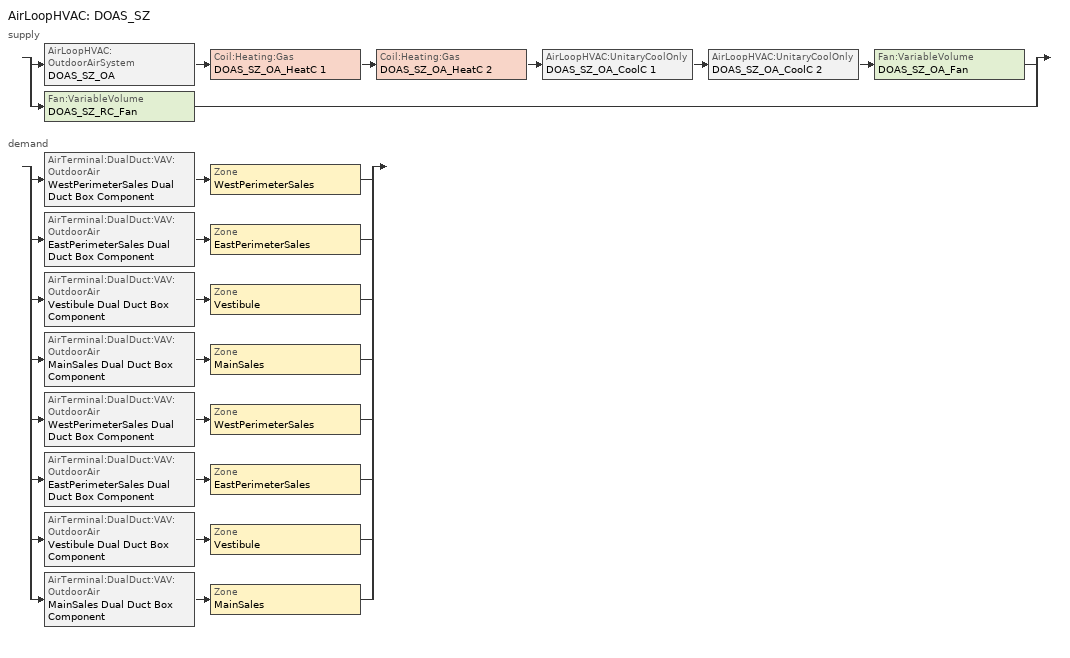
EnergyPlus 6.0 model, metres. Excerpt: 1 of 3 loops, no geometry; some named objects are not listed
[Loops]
AirLoopHVAC 'DOAS_SZ'
 supply: split
  | AirLoopHVAC:OutdoorAirSystem 'DOAS_SZ_OA' > Coil:Heating:Gas 'DOAS_SZ_OA_HeatC 1' > Coil:Heating:Gas 'DOAS_SZ_OA_HeatC 2' > AirLoopHVAC:UnitaryCoolOnly 'DOAS_SZ_OA_CoolC 1' > AirLoopHVAC:UnitaryCoolOnly 'DOAS_SZ_OA_CoolC 2' > Fan:VariableVolume 'DOAS_SZ_OA_Fan'
  | Fan:VariableVolume 'DOAS_SZ_RC_Fan'
 demand: split
  | AirTerminal:DualDuct:VAV:OutdoorAir 'WestPerimeterSales Dual Duct Box Component' > Zone 'WestPerimeterSales'
  | AirTerminal:DualDuct:VAV:OutdoorAir 'EastPerimeterSales Dual Duct Box Component' > Zone 'EastPerimeterSales'
  | AirTerminal:DualDuct:VAV:OutdoorAir 'Vestibule Dual Duct Box Component' > Zone 'Vestibule'
  | AirTerminal:DualDuct:VAV:OutdoorAir 'MainSales Dual Duct Box Component' > Zone 'MainSales'
  | AirTerminal:DualDuct:VAV:OutdoorAir 'WestPerimeterSales Dual Duct Box Component' > Zone 'WestPerimeterSales'
  | AirTerminal:DualDuct:VAV:OutdoorAir 'EastPerimeterSales Dual Duct Box Component' > Zone 'EastPerimeterSales'
  | AirTerminal:DualDuct:VAV:OutdoorAir 'Vestibule Dual Duct Box Component' > Zone 'Vestibule'
  | AirTerminal:DualDuct:VAV:OutdoorAir 'MainSales Dual Duct Box Component' > Zone 'MainSales'
[ComponentCost:LineItem]
Name | Line Item Type | Item | Cost per Each | Quantity | Cost per Unit of Output Capacity
Infiltration:WestPerimeterSales | General | WestPerimeterSales | 1 | 0
People:WestPerimeterSales | General | WestPerimeterSales | 1 | 9.2274
LIGHTING EQUIP:WestPerimeterSales | Lights | WestPerimeterSales |  |  | 1
ElectricEquipment:WestPerimeterSales:PlugMisc | General | WestPerimeterSales | 1 | 0.807
Infiltration:EastPerimeterSales | General | EastPerimeterSales | 1 | 0
People:EastPerimeterSales | General | EastPerimeterSales | 1 | 9.2274
LIGHTING EQUIP:EastPerimeterSales | Lights | EastPerimeterSales |  |  | 1
ElectricEquipment:EastPerimeterSales:PlugMisc | General | EastPerimeterSales | 1 | 0.807
Infiltration:Vestibule | General | Vestibule | 1 | 0
People:Vestibule | General | Vestibule | 1 | 1.8005
LIGHTING EQUIP:Vestibule | Lights | Vestibule |  |  | 1
Infiltration:MainSales | General | MainSales | 1 | 0
People:MainSales | General | MainSales | 1 | 174.1946
LIGHTING EQUIP:MainSales | Lights | MainSales |  |  | 1
ElectricEquipment:MainSales:PlugMisc | General | MainSales | 1 | 15.2353
[Sizing:Zone] Zone Cooling Design Supply Air Temperature {C}=14; Zone Heating Design Supply Air Temperature {C}=40; Zone Cooling Design Supply Air Humidity Ratio {kg-H20/kg-air}=0.0085; Zone Heating Design Supply Air Humidity Ratio {kg-H20/kg-air}=0.008; Outdoor Air Method=Flow/Zone; Outside Air Flow per Person {(m3/s)/person}=0; Outside Air Flow per Zone Floor Area {(m3/s)/m2}=0; Cooling Design Air Flow Method {Flow/Zone | DesignDay | DesignDayWithLimit}=DesignDay; Cooling Minimum Air Flow Fraction=0; Heating Design Air Flow Method {Flow/Zone | DesignDay}=DesignDay; Heating Design Air Flow Rate=0
Name | Outside Air Flow per Zone {m3/s}
WestPerimeterSales; EastPerimeterSales | 0.119796
Vestibule | 0.0233749
MainSales | 2.26152
[ZoneControl:Thermostat] Control Type Schedule=Dual Zone Control Type Sched
Name | Zone | Control 1
WestPerimeterSales Thermostat | WestPerimeterSales | WestPerimeterSales DualSPSched
EastPerimeterSales Thermostat | EastPerimeterSales | EastPerimeterSales DualSPSched
Vestibule Thermostat | Vestibule | Vestibule DualSPSched
MainSales Thermostat | MainSales | MainSales DualSPSched
[ThermostatSetpoint:DualSetpoint] Heating Setpoint Temperature Schedule=HtgSetP_Sch; Cooling Setpoint Temperature Schedule=ClgSetP_Sch
WestPerimeterSales DualSPSched; EastPerimeterSales DualSPSched; Vestibule DualSPSched; MainSales DualSPSched
[Zone equipment]
WestPerimeterSales: WestPerimeterSales Dual Duct Box Component, WestPerimeterSales PTAC
EastPerimeterSales: EastPerimeterSales Dual Duct Box Component, EastPerimeterSales PTAC
Vestibule: Vestibule Dual Duct Box Component, Vestibule PTAC
MainSales: MainSales Dual Duct Box Component, MainSales PTAC
[AirTerminal:DualDuct:VAV:OutdoorAir] Availability Schedule=ALWAYS_ON; Maximum Damper Air Flow Rate {m3/s}=AUTOSIZE
Name | Design Specification Outdoor Air Object
WestPerimeterSales Dual Duct Box Component | WestPerimeterSales Dual Duct Box OA Design Spec
EastPerimeterSales Dual Duct Box Component | EastPerimeterSales Dual Duct Box OA Design Spec
Vestibule Dual Duct Box Component | Vestibule Dual Duct Box OA Design Spec
MainSales Dual Duct Box Component | MainSales Dual Duct Box OA Design Spec
[DesignSpecification:OutdoorAir] Outdoor Air Method=Sum; Outdoor Air Flow per Person {m3/s-person}=0.00354; Outdoor Air Flow per Zone Floor Area {m3/s-m2}=0.00061; Outdoor Air Flow per Zone {m3/s}=0; Outdoor Air Flow Air Changes per Hour {1/hr}=0; Outdoor Air Flow Rate Fraction Schedule=MinOA_Sched
WestPerimeterSales Dual Duct Box OA Design Spec; EastPerimeterSales Dual Duct Box OA Design Spec; Vestibule Dual Duct Box OA Design Spec; MainSales Dual Duct Box OA Design Spec
[ZoneHVAC:PackagedTerminalAirConditioner] Availability Schedule=ALWAYS_ON; Supply Air Flow Rate During Cooling Operation=AUTOSIZE; Supply Air Flow Rate During Heating Operation=AUTOSIZE; Supply Air Flow Rate When No Cooling or Heating is Needed=AUTOSIZE; Outdoor Air Flow Rate During Cooling Operation=0; Outdoor Air Flow Rate During Heating Operation=0; Outdoor Air Flow Rate When No Cooling or Heating is Needed=0; Fan Placement=DrawThrough; Supply Air Fan Operating Mode Schedule=ALWAYS_OFF
Name | Supply Air Fan | Heating Coil | Cooling Coil
WestPerimeterSales PTAC | WestPerimeterSales PTACFan | WestPerimeterSales PTAC Heat Coil | WestPerimeterSales PTAC DX Coil
EastPerimeterSales PTAC | EastPerimeterSales PTACFan | EastPerimeterSales PTAC Heat Coil | EastPerimeterSales PTAC DX Coil
Vestibule PTAC | Vestibule PTACFan | Vestibule PTAC Heat Coil | Vestibule PTAC DX Coil
MainSales PTAC | MainSales PTACFan | MainSales PTAC Heat Coil | MainSales PTAC DX Coil
[Fan:OnOff] Availability Schedule=ALWAYS_ON; Fan Efficiency=0.516; Pressure Rise {Pa}=550; Maximum Flow Rate {m3/s}=AUTOSIZE; Motor Efficiency=0.85; Motor In Airstream Fraction=1
WestPerimeterSales PTACFan; EastPerimeterSales PTACFan; Vestibule PTACFan; MainSales PTACFan
[Coil:Cooling:DX:SingleSpeed] Availability Schedule=ALWAYS_ON; Rated Total Cooling Capacity {W}=AUTOSIZE; Rated Sensible Heat Ratio=AUTOSIZE; Rated COP=4; Rated Air Flow Rate {m3/s}=AUTOSIZE; Rated Evaporator Fan Power Per Volume Flow Rate {W/(m3/s)}=773.3; Nominal Time for Condensate Removal to Begin {s}=1000; Ratio of Initial Moisture Evaporation Rate and Steady State Latent Capacity=1.5; Maximum Cycling Rate {cycles/hr}=3; Latent Capacity Time Constant {s}=45; Condenser Type=AirCooled
Name | Total Cooling Capacity Function of Temperature Curve | Total Cooling Capacity Function of Flow Fraction Curve | Energy Input Ratio Function of Temperature Curve | Energy Input Ratio Function of Flow Fraction Curve | Part Load Fraction Correlation Curve
WestPerimeterSales PTAC DX Coil | WestPerimeterSales PTAC_ClgCapFuncTempCurve | WestPerimeterSales PTAC_ClgCapFuncFlowFracCurve | WestPerimeterSales PTAC_ClgEirFuncTempCurve | WestPerimeterSales PTAC_ClgEirFuncFlowFracCurve | WestPerimeterSales PTAC_ClgPlrCurve
EastPerimeterSales PTAC DX Coil | EastPerimeterSales PTAC_ClgCapFuncTempCurve | EastPerimeterSales PTAC_ClgCapFuncFlowFracCurve | EastPerimeterSales PTAC_ClgEirFuncTempCurve | EastPerimeterSales PTAC_ClgEirFuncFlowFracCurve | EastPerimeterSales PTAC_ClgPlrCurve
Vestibule PTAC DX Coil | Vestibule PTAC_ClgCapFuncTempCurve | Vestibule PTAC_ClgCapFuncFlowFracCurve | Vestibule PTAC_ClgEirFuncTempCurve | Vestibule PTAC_ClgEirFuncFlowFracCurve | Vestibule PTAC_ClgPlrCurve
MainSales PTAC DX Coil | MainSales PTAC_ClgCapFuncTempCurve | MainSales PTAC_ClgCapFuncFlowFracCurve | MainSales PTAC_ClgEirFuncTempCurve | MainSales PTAC_ClgEirFuncFlowFracCurve | MainSales PTAC_ClgPlrCurve
[Coil:Heating:Gas] Availability Schedule=ALWAYS_ON; Gas Burner Efficiency=0.8; Nominal Capacity {W}=AUTOSIZE
WestPerimeterSales PTAC Heat Coil; EastPerimeterSales PTAC Heat Coil; Vestibule PTAC Heat Coil; MainSales PTAC Heat Coil; DOAS_SZ_OA_HeatC 1; DOAS_SZ_OA_HeatC 2
[AirLoopHVAC]
DOAS_SZ: Design Supply Air Flow Rate {m3/s}=AUTOSIZE
[SetpointManager:Scheduled]
DOAS_SZ RC SAT Setpoint: Control Variable {Temperature | Others }=Temperature; Schedule=DOAS_SAT_Sch; Setpoint Node or NodeList=DOAS_SZ Recirc Supply Equipment Outlet Node
[SetpointManager:MixedAir]
Name | Control Variable | Setpoint Node or NodeList | Control Variable {Temperature}
DOAS_SZ_OA_HeatC 1 MixedAir Manager | Temperature | DOAS_SZ_OA_HeatC 1-DOAS_SZ_OA_HeatC 2Node
DOAS_SZ_OA_HeatC 2 MixedAir Manager | Temperature | DOAS_SZ_OA_HeatC 2-DOAS_SZ_OA_CoolC 1Node
DOAS_SZ_OA_CoolC 1 SAT Manager |  | DOAS_SZ_OA_CoolC 1-DOAS_SZ_OA_CoolC 2Node | Temperature
DOAS_SZ_ERVMixed Air Temp Manager | Temperature | DOAS_SZ_OAOutside Air Heat Recovery-DOAS_SZ_OA_Indirect_Evap_CoolerNode
DOAS_SZ_OAMixed Air Temp Manager | Temperature | DOAS_SZ_OA-DOAS_SZ_OA_HeatC 1Node
[Sizing:System]
DOAS_SZ: Type Of Load To Size On=VENTILATIONREQUIREMENT; Design Outdoor Air Flow Rate {m3/s}=AUTOSIZE; Minimum System Air Flow Ratio=1; Preheat Design Temperature {C}=7; Preheat Design Humidity Ratio {kg-H2O/kg-air}=0.008; Precool Design Temperature {C}=12.8; Precool Design Humidity Ratio {kg-H2O/kg-air}=0.008; Central Cooling Design Supply Air Temperature {C}=12.8; Central Heating Design Supply Air Temperature {C}=40; Sizing Option {Coincident | NonCoincident}=NonCoincident; 100% Outdoor Air in Cooling {Yes | No}=Yes; 100% Outdoor Air in Heating {Yes | No}=Yes; Central Cooling Design Supply Air Humidity Ratio {kg-H2O/kg-air}=0.0085; Central Heating Design Supply Air Humidity Ratio {kg-H2O/kg-air}=0.008; Cooling Design Air Flow Method=DesignDay; Cooling Design Air Flow Rate {m3/s}=0; Heating Design Air Flow Method=DesignDay; Heating Design Air Flow Rate {m3/s}=0
[HeatExchanger:AirToAir:SensibleAndLatent]
DOAS_SZ_OAOutside Air Heat Recovery: Availability Schedule=Cold_Season_Sch; Nominal Supply Air Flow Rate {m3/s}=AUTOSIZE; Sensible Effectiveness at 100% Heating Air Flow=0.65; Latent Effectiveness at 100% Heating Air Flow=0; Sensible Effectiveness at 75% Heating Air Flow=0.65; Latent Effectiveness at 75% Heating Air Flow=0; Sensible Effectiveness at 100% Cooling Air Flow=0.65; Latent Effectiveness at 100% Cooling Air Flow=0; Sensible Effectiveness at 75% Cooling Air Flow=0.65; Latent Effectiveness at 75% Cooling Air Flow=0; Nominal Electric Power {W}=0; Supply Outlet Temperature Control {YES | NO}=Yes; Heat Exchanger Type { Plate | Rotary }=Rotary; Frost Control Type { None | ExhaustAirRecirculation | ExhaustOnly | MinimumExhaustTemperature }=ExhaustOnly; Threshold Temperature {C}=-12.2; Initial Defrost Time Fraction {min/min}=0.167; Rate of Defrost Time Fraction Increase {min/min per deg C}=0.024; Economizer Lockout=Yes
[Controller:OutdoorAir]
DOAS_SZ_OA_Controller: Minimum Outdoor Air Flow Rate {m3/s}=0; Maximum Outdoor Air Flow Rate {m3/s}=AUTOSIZE; Economizer Control Type=NoEconomizer; Economizer Control Action Type=ModulateFlow; Economizer Maximum Limit Dry-Bulb Temperature {C}=28; Economizer Maximum Limit Enthalpy {J/kg}=64000; Economizer Minimum Limit Dry-Bulb Temperature {C}=-100; Lockout Type=NoLockout; Minimum Limit Type=FixedMinimum; Minimum Outdoor Air Schedule=MinOA_Sched; Minimum Fraction of Outdoor Air Schedule=DOAS_SZ_OAMinOAFracSchedule; High Humidity Control=No; Heat Recovery Bypass Control Type=BypassWhenOAFlowGreaterThanMinimum
[EvaporativeCooler:Indirect:ResearchSpecial]
DOAS_SZ_OA_Indirect_Evap_Cooler: Availability Schedule=Warm_Season_Sch; Cooler Maximum Effectiveness=0.585; Recirculating Water Pump Power Consumption=0; Secondary Fan Flow Rate=AUTOSIZE; Secondary Fan Efficiency=1; Secondary Fan Delta Pressure=0; Dewpoint Effectiveness Factor=0.9; Drift Loss Fraction=0; Blowdown Concentration Ratio=3
[EnergyManagementSystem:Sensor]
Name | Output:Variable or Output:Meter Index Key | Output:Variable or Output:Meter
DOAS_SZ_OA_Indirect_Evap_CoolerSystemReturnTemp | DOAS_SZ Supply Equipment Inlet Node | System Node Temp
DOAS_SZ_OA_Indirect_Evap_CoolerOAFlowSensor | DOAS_SZ_OAInlet Node | System Node MassFlowRate
DOAS_SZ_OA_Indirect_Evap_CoolerSystemMixedSP | DOAS_SZ_OA-DOAS_SZ_OA_HeatC 1Node | System Node Setpoint Temp
DOAS_SZ_OA_Indirect_Evap_CoolerSystemMixedTemp | DOAS_SZ_OA-DOAS_SZ_OA_HeatC 1Node | System Node Temp
DOAS_SZ_OA_Indirect_Evap_CoolerSystemMixedHR | DOAS_SZ_OA-DOAS_SZ_OA_HeatC 1Node | System Node Humidity Ratio
DOAS_SZ_OA_Indirect_Evap_CoolerSystemReturnEnth | DOAS_SZ Supply Equipment Inlet Node | System Node Enthalpy
[EnergyManagementSystem:InternalVariable]
Name | Internal Data Index Key | Internal Data Type
DOAS_SZ_OA_Indirect_Evap_CoolerOAMinFlow | DOAS_SZ_OA_CONTROLLER | Outdoor Air Controller Minimum Mass Flow Rate
DOAS_SZ_OA_Indirect_Evap_CoolerOAMaxFlow | DOAS_SZ_OA_Fan | Fan Maximum Mass Flow Rate
DOAS_SZ_FanSP | DOAS_SZ_OA_Fan | Fan Nominal Pressure Rise
[EnergyManagementSystem:Actuator]
Name | Actuated Component Unique | Actuated Component Type | Actuated Component Control Type
DOAS_SZ_OA_Indirect_Evap_CoolerOAFlowActuator | DOAS_SZ_OA_CONTROLLER | Outdoor Air Controller | Air Mass Flow Rate
DOAS_SZ_FanSP_Act | DOAS_SZ_OA_Fan | Fan | Fan Pressure Rise
[AirLoopHVAC:UnitaryCoolOnly] Availability Schedule=ALWAYS_ON
Name | Cooling Coil
DOAS_SZ_OA_CoolC 1 | DOAS_SZ_OA_CoolC 1 DXCoil
DOAS_SZ_OA_CoolC 2 | DOAS_SZ_OA_CoolC 2 DXCoil
[Coil:Cooling:DX:TwoSpeed] Availability Schedule=ALWAYS_ON; Rated High Speed Total Cooling Capacity {W}=AUTOSIZE; Rated High Speed Sensible Heat Ratio=AUTOSIZE; Rated High Speed COP=3; Rated High Speed Air Flow Rate {m3/s}=AUTOSIZE; Rated Low Speed Total Cooling Capacity {W}=AUTOSIZE; Rated Low Speed Sensible Heat Ratio=0.69; Rated Low Speed COP=3; Rated Low Speed Air Flow Rate=AUTOSIZE; Condenser Type=AirCooled; Basin Heater Capacity {W/K}=10; Basin Heater Setpoint Temperature {C}=2
Name | Total Cooling Capacity Function of Temperature Curve | Total Cooling Capacity Function of Flow Fraction Curve | Energy Input Ratio Function of Temperature Curve | Energy Input Ratio Function of Flow Fraction Curve | Part Load Fraction Correlation Curve | Low Speed Total Cooling Capacity Function of Temperature Curve | Low Speed Energy Input Ratio Function of Temperature Curve
DOAS_SZ_OA_CoolC 1 DXCoil | DOAS_SZ_OA_CoolC 1_ClgCapFuncTempCurve | DOAS_SZ_OA_CoolC 1_ClgCapFuncFlowFracCurve | DOAS_SZ_OA_CoolC 1_ClgEirFuncTempCurve | DOAS_SZ_OA_CoolC 1_ClgEirFuncFlowFracCurve | DOAS_SZ_OA_CoolC 1_ClgPlrCurve | DOAS_SZ_OA_CoolC 1_ClgLowSpdCapFuncTempCurve | DOAS_SZ_OA_CoolC 1_ClgLowSpdEirFuncTempCurve
DOAS_SZ_OA_CoolC 2 DXCoil | DOAS_SZ_OA_CoolC 2_ClgCapFuncTempCurve | DOAS_SZ_OA_CoolC 2_ClgCapFuncFlowFracCurve | DOAS_SZ_OA_CoolC 2_ClgEirFuncTempCurve | DOAS_SZ_OA_CoolC 2_ClgEirFuncFlowFracCurve | DOAS_SZ_OA_CoolC 2_ClgPlrCurve | DOAS_SZ_OA_CoolC 2_ClgLowSpdCapFuncTempCurve | DOAS_SZ_OA_CoolC 2_ClgLowSpdEirFuncTempCurve
[Fan:VariableVolume] Fan Efficiency=0.516; Maximum Flow Rate {m3/s}=AUTOSIZE; Fan Power Minimum Flow Rate Input Method {Fraction | FixedFlowRate}=Fraction; Fan Power Minimum Flow Fraction=0.6; Motor In Airstream Fraction=1; Fan Coefficient 1=0.0407599; Fan Coefficient 2=0.088045; Fan Coefficient 3=-0.0729261; Fan Coefficient 4=0.94374; Fan Coefficient 5=0
Name | Availability Schedule | Pressure Rise {Pa} | Motor Efficiency
DOAS_SZ_OA_Fan | MinOA_Sched | 625 | 0.93
DOAS_SZ_RC_Fan | Always_Off | 825 | 0.9
[UtilityCost:Tariff]
NV_EIAMonthlyRateGas: Output Meter=Gas:Facility; Conversion Factor Choice=MCF; Monthly Charge or Variable=0; Group=Comm Gas
[UtilityCost:Charge:Simple]
Name | Charge Variable | Tariff | Source Variable | Season | Category Variable | Cost per Unit Value or Variable
 | SummerPeakEnergyCharge | NevadaPower_LGS-3_LargeGeneral | PeakEnergy | Summer | EnergyCharges | 0.0858
 | SummerOffPeakEnergyCharge | NevadaPower_LGS-3_LargeGeneral | OffPeakEnergy | Summer | EnergyCharges | 0.0484
 | SummerShoulderEnergyCharge | NevadaPower_LGS-3_LargeGeneral | ShoulderEnergy | Summer | EnergyCharges | 0.0706
 | WinterEnergyCharge | NevadaPower_LGS-3_LargeGeneral | totalEnergy | Winter | EnergyCharges | 0.04925
 | DeferredAccountingEnergyCharge | NevadaPower_LGS-3_LargeGeneral | totalEnergy | Annual | EnergyCharges | 0.0128
 | FacilitiesDemandCharge | NevadaPower_LGS-3_LargeGeneral | totalDemand | Annual | DemandCharges | 2.94
 | WinterDemandCharge | NevadaPower_LGS-3_LargeGeneral | totalDemand | Winter | DemandCharges | 0.5
 | SummerOnPeakDemandCharge | NevadaPower_LGS-3_LargeGeneral | PeakDemand | Summer | DemandCharges | 8.36
 | SummerShoulderDemandCharge | NevadaPower_LGS-3_LargeGeneral | ShoulderDemand | Summer | DemandCharges | 0.43
 | TaxofSixPtfivePercent | NevadaPower_LGS-3_LargeGeneral | SubTotal | Annual | Taxes | 0.065
 | SummerPeakEnergyCharge | NevadaPower_LGS-2_LargeGeneral | PeakEnergy | Summer | EnergyCharges | 0.0889
 | SummerOffPeakEnergyCharge | NevadaPower_LGS-2_LargeGeneral | OffPeakEnergy | Summer | EnergyCharges | 0.0502
 | SummerShoulderEnergyCharge | NevadaPower_LGS-2_LargeGeneral | ShoulderEnergy | Summer | EnergyCharges | 0.0725
 | WinterEnergyCharge | NevadaPower_LGS-2_LargeGeneral | totalEnergy | Winter | EnergyCharges | 0.0509
 | DeferredAccountingEnergyCharge | NevadaPower_LGS-2_LargeGeneral | totalEnergy | Annual | EnergyCharges | 0.0128
 | FacilitiesDemandCharge | NevadaPower_LGS-2_LargeGeneral | totalDemand | Annual | DemandCharges | 2.74
 | WinterDemandCharge | NevadaPower_LGS-2_LargeGeneral | totalDemand | Winter | DemandCharges | 0.25
 | SummerOnPeakDemandCharge | NevadaPower_LGS-2_LargeGeneral | PeakDemand | Summer | DemandCharges | 7.16
 | SummerShoulderDemandCharge | NevadaPower_LGS-2_LargeGeneral | ShoulderDemand | Summer | DemandCharges | 0.39
 | TaxofSixPtfivePercent | NevadaPower_LGS-2_LargeGeneral | SubTotal | Annual | Taxes | 0.065
 | AnnualElectConsumpCharge | NevadaPower_LGS-1_LargeGeneral | totalEnergy | Annual | EnergyCharges | 0.0646
 | AnnualDefferredAccountingCharge | NevadaPower_LGS-1_LargeGeneral | totalEnergy | Annual | EnergyCharges | 0.0128
 | AnnualFacilitiesDemandCharge | NevadaPower_LGS-1_LargeGeneral | totalDemand | Annual | DemandCharges | 3.77
 | AnnualDemandCharge | NevadaPower_LGS-1_LargeGeneral | totalDemand | Annual | DemandCharges | 1.1
 | TaxofSixPtfivePercent | NevadaPower_LGS-1_LargeGeneral | SubTotal | Annual | Taxes | 0.065
 | AnnualElectConsumpCharge | NevadaPower_GS_GeneralService | totalEnergy | Annual | EnergyCharges | 0.0783
[Schedule:Compact]
Always_On: Fraction, Through: 12/31, For: AllDays, Until: 24:00, 1
HtgSetP_Sch: Temperature, Through: 12/31, For: Weekdays Saturday, Until: 05:00, 15.6, Until: 24:00, 21, For: Sunday, Until:  5:00, 15.6, Until: 22:00, 21, Until: 24:00, 15.6, For SummerDesignDay, Until: 24:00, 15.6, For WinterDesignDay, Until: 24:00, 21, For: AllOtherDays, Until: 24:00, 21
ClgSetP_Sch: Temperature, Through: 12/31, For: Weekdays Saturday, Until: 05:00, 30, Until: 24:00, 24, For: Sunday, Until: 05:00, 30, Until: 22:00, 24, Until: 24:00, 30, For SummerDesignDay, Until: 24:00, 24, For WinterDesignDay, Until: 24:00, 30, For: AllOtherDays, Until: 24:00, 30
MinOA_Sched: On/Off, Through: 12/31, For: Weekdays Saturday, Until: 06:00, 0, Until: 24:00, 1, For: Sunday, Until: 06:00, 0, Until: 22:00, 1, Until: 24:00, 0, For: SummerDesignDay, Until: 06:00, 0, Until: 24:00, 1, For: WinterDesignDay, Until: 06:00, 0, Until: 24:00, 1, For: AllOtherDays, Until: 24:00, 0
Dual Zone Control Type Sched: Control Type, Through: 12/31, For: AllDays, Until: 24:00, 4
DOAS_SZ_OAMinOAFracSchedule: Through: 12/31, For: AllDays, Until: 24:00, 1
DOAS_SAT_Sch: Temperature, Through: 12/31, For: AllDays, Until: 24:00, 11.67
Always_Off: Fraction, Through: 12/31, For: AllDays, Until: 24:00, 0
Warm_Season_Sch: On/Off, Through:4/15, For:AllDays, Until:24:00, 0, Through:9/30, For:AllDays, Until:24:00, 1, Through:12/31, For:AllDays, Until:24:00, 0
Cold_Season_Sch: On/Off, Through:4/15, For:AllDays, Until:24:00, 1, Through:9/30, For:AllDays, Until:24:00, 0, Through:12/31, For:AllDays, Until:24:00, 1
[Curve:Biquadratic] Minimum Value of x=17; Maximum Value of x=22; Minimum Value of y=13; Maximum Value of y=46
Name | Coefficient1 Constant | Coefficient2 x | Coefficient3 x**2 | Coefficient4 y | Coefficient5 y**2 | Coefficient6 x*y
WestPerimeterSales PTAC_ClgCapFuncTempCurve; EastPerimeterSales PTAC_ClgCapFuncTempCurve; Vestibule PTAC_ClgCapFuncTempCurve; MainSales PTAC_ClgCapFuncTempCurve | 0.942588 | 0.00954335 | 0.00068377 | -0.0110427 | 5.249e-06 | -9.72e-06
WestPerimeterSales PTAC_ClgEirFuncTempCurve; EastPerimeterSales PTAC_ClgEirFuncTempCurve; Vestibule PTAC_ClgEirFuncTempCurve; MainSales PTAC_ClgEirFuncTempCurve | 0.342414 | 0.034885 | -0.0006237 | 0.00497722 | 0.000437951 | -0.000728028
DOAS_SZ_OA_CoolC 1_ClgCapFuncTempCurve; DOAS_SZ_OA_CoolC 1_ClgLowSpdCapFuncTempCurve; DOAS_SZ_OA_CoolC 2_ClgCapFuncTempCurve; DOAS_SZ_OA_CoolC 2_ClgLowSpdCapFuncTempCurve | 0.42415 | 0.04426 | -0.00042 | 0.00333 | -0.00008 | -0.00021
DOAS_SZ_OA_CoolC 1_ClgEirFuncTempCurve; DOAS_SZ_OA_CoolC 1_ClgLowSpdEirFuncTempCurve; DOAS_SZ_OA_CoolC 2_ClgEirFuncTempCurve; DOAS_SZ_OA_CoolC 2_ClgLowSpdEirFuncTempCurve | 1.23649 | -0.02431 | 0.00057 | -0.01434 | 0.00063 | -0.00038
[Curve:Quadratic]
Name | Coefficient1 Constant | Coefficient2 x | Coefficient3 x**2 | Minimum Value of x | Maximum Value of x
WestPerimeterSales PTAC_ClgCapFuncFlowFracCurve; EastPerimeterSales PTAC_ClgCapFuncFlowFracCurve; Vestibule PTAC_ClgCapFuncFlowFracCurve; MainSales PTAC_ClgCapFuncFlowFracCurve | 0.8 | 0.2 | 0 | 0.5 | 1.5
WestPerimeterSales PTAC_ClgEirFuncFlowFracCurve; EastPerimeterSales PTAC_ClgEirFuncFlowFracCurve; Vestibule PTAC_ClgEirFuncFlowFracCurve; MainSales PTAC_ClgEirFuncFlowFracCurve | 1.1552 | -0.1808 | 0.0256 | 0.5 | 1.5
WestPerimeterSales PTAC_ClgPlrCurve; EastPerimeterSales PTAC_ClgPlrCurve; Vestibule PTAC_ClgPlrCurve; MainSales PTAC_ClgPlrCurve | 0.85 | 0.15 | 0 | 0 | 1
DOAS_SZ_OA_CoolC 1_ClgCapFuncFlowFracCurve; DOAS_SZ_OA_CoolC 2_ClgCapFuncFlowFracCurve | 0.77136 | 0.34053 | -0.11088 | 0.75918 | 1.13877
DOAS_SZ_OA_CoolC 1_ClgEirFuncFlowFracCurve; DOAS_SZ_OA_CoolC 2_ClgEirFuncFlowFracCurve | 1.2055 | -0.32953 | 0.12308 | 0.75918 | 1.13877
DOAS_SZ_OA_CoolC 1_ClgPlrCurve; DOAS_SZ_OA_CoolC 2_ClgPlrCurve | 0.771 | 0.229 | 0 | 0 | 1
